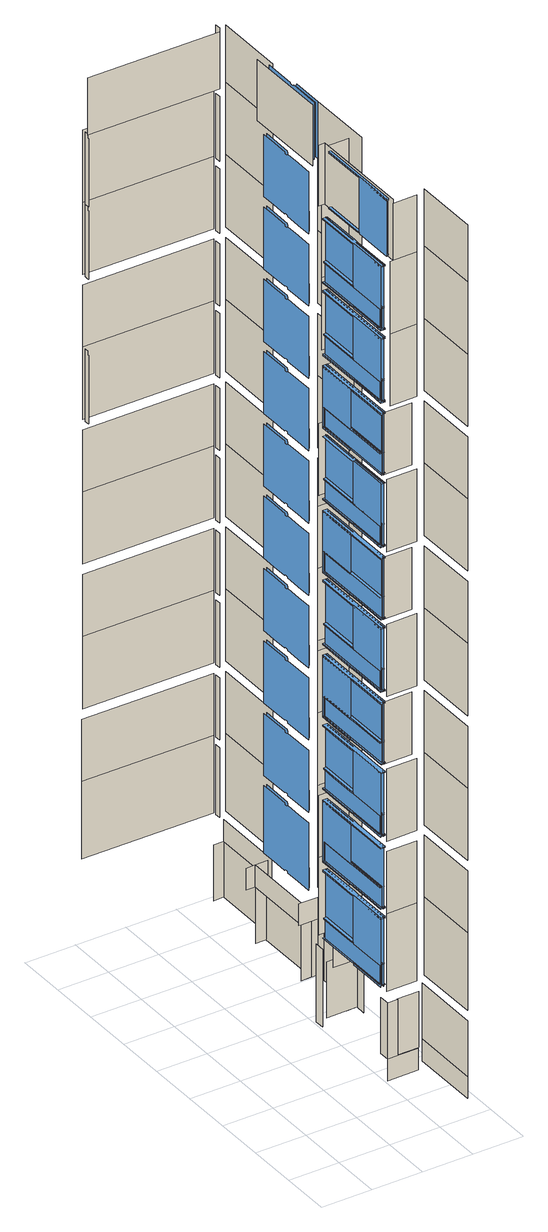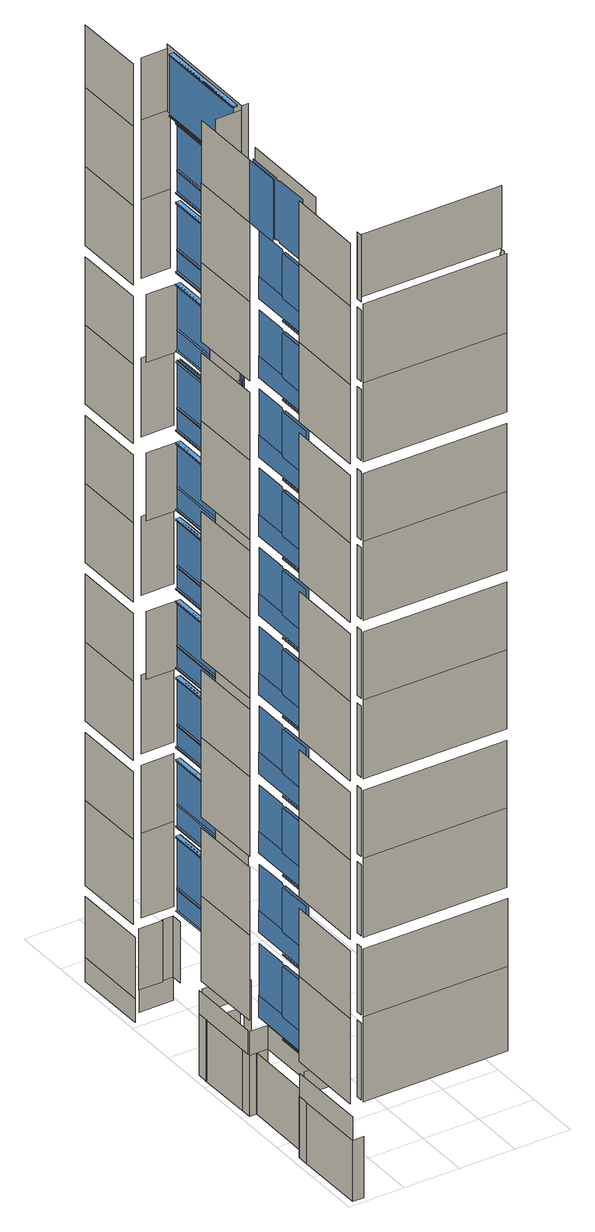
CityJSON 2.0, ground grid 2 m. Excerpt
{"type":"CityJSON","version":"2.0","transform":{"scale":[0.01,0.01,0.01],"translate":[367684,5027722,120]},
"CityObjects":{
"building1":{"type":"Building","attributes":{"name":"GLENGARRY HOUSE"},"geometry":[{"type":"MultiSurface","lod":"3","boundaries":[[[0,1,2,3,4,5,6,7]],[[8,9,10,11,12,13,14,15]],[[12,11,16,17,18,19,20,21]],[[22,23,24,25]],[[25,24,26,27]],[[28,29,30,31,32,33,34,35,36,37,38,39,40,41,42,43,44,45,46,47,48]],[[49,50,51,52,53,54,55,56,57,58,59,60,61,62,63,64,65,66,67,68,69]],[[70,71,72,73,74,75,76,77,78,79,80,81,82,83,84,85,86,87,88,89,90]],[[91,92,93,94,95,96,97,98,99,100,101,102,103,104,105,106,107,108,109,110,111]],[[112,113,114,115,116,117,118,119,120,121,122,123,124,125,126,127,128,129,130,131,132]],[[133,134,135,136,137,138,139,140,141,142,143,144,145,146,147,148,149,150,151,152,153]],[[154,155,156,157,158,159,160,161,162]],[[163,164,165,166,167,168,169,170,171]],[[172,173,174,175,176,177,178,179,180]],[[181,182,183,184,185,186,187,188,189]],[[190,25,191,192]],[[193,194,195,196,197,198,199,200,201,202]],[[183,203,204,184]],[[205,206,207,208]],[[209,210,211,212]],[[213,214,215,216]],[[217,218,219,220]],[[221,222,223,224]],[[225,226,227,228]],[[229,230,231,232]],[[233,234,235,236]],[[237,238,239,240]],[[241,242,243,244]],[[245,246,247,248]],[[249,250,251,252]],[[46,253,254,255,256,257,258,259,260,261,42,262]],[[263,264,265,266,267,268,269,270,271,272,273,274]],[[275,276,277,278,279,280,281,282,283,284,285,286]],[[287,288,289,290,291,292,293,294,295,296,297,298]],[[299,300,301,302,303,304,305,306,307,308,309,310]],[[67,311,312,313,314,315,316,317,318,319,63,320]],[[56,321,322,323,324,325,326,327,328,329,58,57]],[[330,331,332,333,334,335,336,337,338,339,340,341]],[[342,343,344,345,346,347,348,349,350,351,352,353]],[[354,355,356,357,358,359,360,361,362,363,364,365]],[[88,366,367,368,369,370,371,372,373,374,84,375]],[[77,376,377,378,379,380,381,382,383,384,79,78]],[[385,386,387,388,389,390,391,392,393,394,395,396]],[[397,398,399,400,401,402,403,404,405,406,407,408]],[[409,410,411,412,413,414,415,416,417,418,419,420]],[[421,422,423,424,425,426,427,428,429,430,431,432]],[[152,433,434,435,436,437,438,439,440,441,148,442]],[[443,444,445,446,447,448,449,450,451,452,453,454]],[[455,456,457,458,459,460,461,462,463,464,465,466]],[[108,467,468,469,470,471,472,473,474,475,104,476]],[[97,477,478,479,480,481,482,483,484,485,99,98]],[[486,487,488,489,490,491,492,493,494,495,496,497]],[[130,498,499,500,501,502,503,504,505,506,126,507]],[[119,508,509,510,511,512,513,514,515,516,121,120]],[[517,45,44,43,518,519,520,521,522,523,524,525]],[[526,527,528,38,529,530,531,532,533,534,535,536]],[[537,538,539,540,541,542,543,544,545,546,547,548]],[[549,550,551,59,552,553,554,555,556,557,558,559]],[[66,65,64,560,561,562,563,564,565,566,567,568]],[[569,570,571,572,573,574,575,576,577,578,579,580]],[[581,582,583,584,585,586,587,588,589,590,591,592]],[[593,594,595,80,596,597,598,599,600,601,602,603]],[[87,86,85,604,605,606,607,608,609,610,611,612]],[[613,614,615,616,617,618,619,620,621,622,623,624]],[[625,626,627,144,628,629,630,631,632,633,634,635]],[[636,637,638,639,640,641,642,643,644,645,646,647]],[[648,649,650,100,651,652,653,654,655,656,657,658]],[[659,107,106,105,660,661,662,663,664,665,666,667]],[[668,669,670,122,671,672,673,674,675,676,677,678]],[[679,680,681,682,683,684,685,686,687,688,689,690]],[[32,691,692,693,694,695,696,697,698,699,28,33]],[[700,701,702,703,704,705,706,707,708,709,710,711]],[[53,712,713,714,715,716,717,718,719,720,49,54]],[[721,722,723,724,725,726,727,728,729,730,731,732]],[[733,734,735,736,737,738,739,73,72,71,740,741]],[[74,742,743,744,745,746,747,748,749,750,70,75]],[[751,752,753,754,755,756,757,758,759,760,761,762]],[[138,763,764,765,766,767,768,769,770,771,134,139]],[[772,773,774,775,776,777,778,779,780,781,782,783]],[[784,785,786,787,788,789,790,93,92,91,791,792]],[[94,793,794,795,796,797,798,799,800,801,111,95]],[[116,802,803,804,805,806,807,808,809,810,112,117]],[[811,812,813,814,815,816,817,818,819,820,821,822]],[[823,824,825,826,827,828,829,830,831,832,833,834]],[[835,836,837,838]],[[839,840,841,842]],[[843,844,845,846]],[[847,848,849,850,851,852,853,854,855,856,857,858,859,860,861,862,863,864,865,866,867,868,869,870,871,872]],[[873,874,875,876,877,878,879,880,881,882,883,884,885,886,887,888,889,890,891,892,893,894,895,896,897,898]],[[899,900,901,902,903,904,905,906,907,908,909,910,911,912,913,914,915,916,917,918,919,920,921,922,923,924]],[[925,926,927,928,929,930,931,932,933,934,935,936,937,938,939,940,941,942,943,944,945,946,947,948,949,950]],[[951,952,953,954,955,956,957,958,959,960,961,962,963,964,965,966,967,968,969,970,971,972,973,974,975,976]],[[977,978,979,980,981,982,983,984,985,986,987,988,989,990,991,992,993,994,995,996,997,998,999,1000,1001,1002]],[[1003,1004,1005,1006,1007,1008,1009,1010,1011,1012,1013,1014,1015,1016,1017,1018,1019,1020,1021,1022,1023,1024,1025,1026,1027,1028]],[[1029,1030,1031,1032,1033,1034,1035,1036,1037,1038,1039,1040,1041,1042,1043,1044,1045,1046,1047,1048,1049,1050,1051,1052,1053,1054]],[[1055,1056,1057,1058,1059,1060,1061,1062,1063,1064,1065,1066,1067,1068,1069,1070,1071,1072,1073,1074,1075,1076,1077,1078,1079,1080]],[[1081,1082,1083,1084,1085,1086,1087,1088,1089,1090,1091,1092,1093,1094,1095,1096,1097,1098,1099,1100,1101,1102,1103,1104,1105,1106]],[[1107,1108,1109,251]],[[1110,1111,249,252,1112,1113,1114]],[[1115,1116,1117,1118]],[[294,1119,702,701,1120,1121,1122,703,1123,1124,282,543,542,541,284,1125,1126,1127,1128,296,295]],[[361,1129,723,722,1130,1131,1132,724,1133,1134,349,575,574,573,351,1135,1136,1137,585,363,362]],[[1138,1139,753,752,1140,1141,1142,754,1143,1144,416,619,618,617,418,1145,1146,1147,1148,1149,1150]],[[462,1151,774,773,1152,1153,1154,775,1155,1156,450,642,641,640,452,1157,1158,1159,1160,464,463]],[[1161,1162,1107,1163]],[[1164,1165,1166,1167,1168,1169,194,197]],[[1170,1171,1172,1173,1174,200,193,1175]],[[1176,1177,1178,1179,1180,1181,202,201]],[[1182,1183,1184,1185,1186,1187,1188,1189]],[[1190,1191,1192,1193,1194,1195,1196,1197,1198,1199,1200,1201,1202,1203,1204,1205,1206,1207,1208,1209]],[[1210,1211,1212,1213,1214]],[[1215,1216,1217,1218]],[[1219,1220,1221,1222]],[[1223,1224,1225,1226]],[[1227,1228,1229,1230]],[[1231,1232,1233,1234]],[[1216,1235,1236,1217]],[[1220,1237,1238,1221]],[[1224,1239,1240,1225]],[[1228,1241,1242,1229]],[[1232,1243,1244,1233]],[[1243,1245,1246,1244]],[[1247,1248,1249,1250]],[[1250,1251,1252,1247]],[[1162,1161,1253,1254]],[[1255,1256,1257,1258]],[[1259,1260,1261,1262,1263,1264,1265,1266,1267]],[[1268,1269,1270,1271,1272,1273,1274,1275,1276]],[[1277,1278,1279,1280,1281,1282,1283,1284,1285]],[[1286,1287,1288,1289,1290,1291,1292,1293,1294,1295,1296]],[[1262,1297,1298,1263]],[[1271,1299,1300,1272]],[[1289,1301,1302,1290]],[[1303,1304,1305,1306]],[[1304,1307,1308,1162]],[[1309,1310,1311,1303,1306,1312,1313]],[[1314,1315,1316,1317]],[[1318,1319,1320,1321]],[[1322,1323,1324,1325]],[[1326,1327,1328,1329]],[[1327,1330,1331,1328]],[[1332,1333,1334,1335,1336,1337]],[[1338,1339,1340,1341,1342,1343]],[[1344,1345,1346,1347,1348,1349]],[[1350,1351,1352,1353,1354,1355]],[[1352,1356,1357,1358,1359,1353]],[[1334,1360,1361,1335]],[[1340,1362,1363,1341]],[[1346,1364,1365,1347]],[[1322,1325,1366,1367]],[[1368,1369,1322,1325]],[[1370,1371,1372,1373,1374,1375]],[[1376,1377,1378,1375]],[[1369,1379,1380,1381]],[[1382,1383,1325,1322]],[[1384,1385,1386,1387]],[[1388,1389,1390,1391]],[[1392,1393,1394,1395]],[[1396,1397,1398,1399]],[[1400,1401,1402,1403]],[[1404,1405,1406,1407]],[[1389,1408,1409,1390]],[[1393,1410,1411,1394]],[[1397,1412,1413,1398]],[[1401,1414,1415,1402]],[[1405,1416,1387,1406]],[[1370,1375,1378,1417]],[[1375,1372,1418,1419]],[[1383,1382,1370,1417]],[[1420,1421,1422,1423]],[[1424,1425,1426,1427,1428,1429,1430,1431,1432,1433,1434,1435,1436,1437,1438,1439,1440,1441,1442,1443,1444,1445,1446,1447,1448,1449]],[[1450,1451,1452,1453,1454,1455,1456,1457,1458,1459,1460,1461,1462,1463,1464,1465,1466,1467,1468,1469,1470,1471,1472,1473,1474,1475]],[[1476,1477,1478,1479,1480,1481,1482,1483,1484,1485,1486,1487,1488,1489,1490,1491,1492,1493,1494,1495,1496,1497,1498,1499,1500,1501]],[[1502,1503,1504,1505,1506,1507,1508,1509,1510,1511,1512,1513,1514,1515,1516,1517,1518,1519,1520,1521,1522,1523,1524,1525,1526,1527]],[[1528,1529,1530,1531,1532,1533,1534,1535,1536,1537,1538,1539,1540,1541,1542,1543,1544,1545,1546,1547,1548,1549,1550,1551,1552,1553]],[[1554,1555,1556,1557,1558,1559,1560,1561,1562,1563,1564,1565,1566,1567,1568,1569,1570,1571,1572,1573,1574,1575,1576,1577,1578,1579]],[[1580,1581,1582,1583,1584,1585,1586,1587,1588,1589,1590,1591,1592,1593,1594,1595,1596,1597,1598,1599,1600,1601,1602,1603,1604,1605]],[[1606,1607,1608,1609,1610,1611,1612,1613,1614,1615,1616,1617,1618,1619,1620,1621,1622,1623,1624,1625,1626,1627,1628,1629,1630,1631]],[[1632,1633,1634,1635,1636,1637,1638,1639,1640,1641,1642,1643,1644,1645,1646,1647,1648,1649,1650,1651,1652,1653,1654,1655,1656,1657]],[[1658,1659,1660,1661,1662,1663,1664,1665,1666,1667,1668,1669,1670,1671,1672,1673,1674,1675,1676,1677,1678,1679,1680,1681,1682,1683]],[[1684,1685,1686,1687]],[[1688,1689,1690,1691]],[[1692,1693,1694,1695]],[[1696,1697,1698,1699]],[[1700,1701,1702,1703]],[[1704,1705,1706,1707]],[[1708,1709,1710,1711]],[[1712,1713,1714,1715]],[[1716,1717,1718,1719]],[[1720,1721,1722,1723]],[[1724,1725,1726,1727]],[[1728,1729,1377,1376]],[[1730,1731,1418,1732,1733,1419]],[[1386,1734,1735,1736,1737,1738,1739,1387,1740,1741]],[[1742,1743,1744,1745,1746,1747,1748,1749,1750,1751,1752,1753,1754,1755,1756,1757,1758,1759,1760,1761]],[[1762,1763,1764,1765,1766,1767,1768,1769,1770,1771,1772,1773,1774,1775,1776,1777,1778,1779,1780,1781,1782]],[[1783,1784,1785,1786,1787,1788,1789,1790,1791,1792,1793,1794,1795,1796,1797,1798,1799,1800,1801,1802,1803]],[[1804,1805,1806,1807,1808,1809,1810,1811,1812,1813,1814,1815,1816,1817,1818,1819,1820,1821,1822,1823,1824]],[[1825,1826,1827,1828,1829,1830,1831,1832,1833,1834,1835,1836,1837,1838,1839,1840,1841,1842,1843,1844,1845]],[[1846,1847,1848,1849,1850,1851,1852,1853,1854,1855,1856,1857,1858,1859,1860,1861,1862,1863,1864,1865,1866]],[[1867,1868,1869,1870,1871,1872,1873,1874,1875,1876,1877,1878,1879,1880,1881,1882,1883,1884,1885,1886,1887]],[[1888,1889,1890,1891,1892,1893,1894,1895,1896,1897,1898,1899,1900,1901,1902,1903,1904,1905,1906,1907,1908]],[[1909,1910,1911,1912,1913,1914,1915,1916,1917,1918,1919,1920,1921,1922,1923,1924,1925,1926,1927,1928,1929]],[[1930,1931,1932,1933,1934,1935,1936,1937,1938,1939,1940,1941,1942,1943,1944,1945,1946,1947,1948,1949,1950]],[[1951,1952,1953,1954,1955,1956,1957,1958,1959,1960,1961,1962,1963,1964,1965,1966,1967,1968,1969,1970,1971]],[[1972,1973,1974,1975]],[[1973,1972,1976,1977]],[[1978,1979,1980,1981]],[[1982,1983,1984,1985]],[[1986,1987,1988,1989]],[[1990,1991,1992,1993]],[[1994,1995,1996,1997]],[[1998,1999,2000,2001]],[[2002,2003,2004,2005]],[[2006,1321,2007,2008]],[[2009,2010,2011,2012]],[[2013,2014,2015,2016]],[[2017,2018,2019,2020]],[[2021,2022,2023,2024]],[[2025,2026,2027,2028]],[[2029,2030,2031,2032]],[[2033,2034,2035,2036]],[[2037,2038,2039,2040]],[[2041,2042,2043,2044]],[[2026,2045,2046,2027]],[[2030,2047,2048,2031]],[[2034,2049,2050,2035]],[[2038,2051,2052,2039]],[[2042,2021,2024,2043]],[[2053,2054,2055,2056]],[[2056,2057,1977,1976]],[[2057,2056,2058,2059]]],"semantics":{"surfaces":[{"type":"WallSurface"},{"type":"Window"}],"values":[0,0,0,0,0,1,1,1,1,1,1,0,0,0,0,0,1,0,1,1,1,1,1,1,1,1,1,1,1,0,1,1,1,1,1,1,1,1,1,1,1,1,1,1,1,1,1,1,1,1,1,1,1,1,1,1,1,1,1,1,1,1,1,1,1,1,1,1,1,1,1,1,1,1,1,1,1,1,1,1,1,1,1,1,0,0,0,1,1,1,1,1,1,1,1,1,1,0,0,0,1,1,1,1,0,1,1,1,1,1,0,0,0,0,0,0,0,0,0,0,0,0,0,0,0,0,0,0,0,0,0,0,0,0,0,0,0,0,0,0,0,0,0,0,0,0,0,0,0,0,0,0,0,0,0,0,0,0,0,0,0,0,0,0,0,0,0,0,0,0,1,1,1,1,1,1,1,1,1,1,1,1,1,1,1,1,1,1,1,1,1,0,0,1,1,1,1,1,1,1,1,1,1,1,1,0,0,0,0,0,0,0,0,0,0,0,0,0,0,0,0,0,0,0,0,0,0,0,0,0,0,0]}}]}
},
"vertices":[
[16,1548,2084],[16,1563,2084],[16,1563,2353],[16,1563,2368],[16,1548,2368],[16,1548,2353],[16,1543,2353],[16,1543,2084],[16,1548,2653],[16,1563,2653],[16,1563,2922],[16,1563,2937],[16,1548,2937],[16,1548,2922],[16,1543,2922],[16,1543,2653],[16,1563,3206],[16,1563,3222],[16,1548,3222],[16,1548,3206],[16,1543,3206],[16,1543,2937],[411,375,96],[411,375,316],[411,334,316],[411,334,96],[452,334,316],[452,334,96],[411,375,361],[411,375,356],[411,438,356],[411,541,356],[411,541,361],[411,438,361],[411,380,361],[411,380,439],[411,438,439],[411,541,439],[411,541,444],[411,544,444],[411,544,570],[411,544,624],[411,541,624],[411,541,629],[411,438,629],[411,375,629],[411,375,624],[411,375,570],[411,375,441],[411,375,951],[411,375,946],[411,438,946],[411,541,946],[411,541,951],[411,438,951],[411,380,951],[411,380,1028],[411,438,1028],[411,541,1028],[411,541,1033],[411,544,1033],[411,544,1159],[411,544,1195],[411,541,1195],[411,541,1200],[411,438,1200],[411,375,1200],[411,375,1195],[411,375,1159],[411,375,1031],[411,375,1520],[411,375,1515],[411,438,1515],[411,541,1515],[411,541,1520],[411,438,1520],[411,380,1520],[411,380,1597],[411,438,1597],[411,541,1597],[411,541,1602],[411,544,1602],[411,544,1728],[411,544,1764],[411,541,1764],[411,541,1769],[411,438,1769],[411,375,1769],[411,375,1764],[411,375,1728],[411,375,1600],[411,375,2653],[411,438,2653],[411,541,2653],[411,541,2658],[411,438,2658],[411,380,2658],[411,380,2735],[411,438,2735],[411,541,2735],[411,541,2740],[411,544,2740],[411,544,2866],[411,544,2902],[411,541,2902],[411,541,2907],[411,438,2907],[411,375,2907],[411,375,2902],[411,375,2866],[411,375,2738],[411,375,2658],[411,375,2942],[411,375,2937],[411,438,2937],[411,541,2937],[411,541,2942],[411,438,2942],[411,380,2942],[411,380,3020],[411,438,3020],[411,541,3020],[411,541,3025],[411,544,3025],[411,544,3151],[411,544,3187],[411,541,3187],[411,541,3192],[411,438,3192],[411,375,3192],[411,375,3187],[411,375,3151],[411,375,3022],[411,375,2169],[411,375,2089],[411,375,2084],[411,438,2084],[411,541,2084],[411,541,2089],[411,438,2089],[411,380,2089],[411,380,2166],[411,438,2166],[411,541,2166],[411,541,2171],[411,544,2171],[411,544,2297],[411,544,2333],[411,541,2333],[411,541,2338],[411,438,2338],[411,375,2338],[411,375,2333],[411,375,2297],[415,344,946],[415,344,1215],[415,344,1230],[534,345,1230],[534,345,1215],[533,345,1215],[533,345,946],[419,344,946],[417,344,946],[415,344,1515],[415,344,1784],[415,344,1799],[534,345,1799],[534,345,1784],[533,345,1784],[533,345,1515],[419,344,1515],[417,344,1515],[415,344,2084],[415,344,2353],[415,344,2368],[534,345,2368],[534,345,2353],[533,345,2353],[533,345,2084],[419,344,2084],[417,344,2084],[415,344,356],[415,344,646],[415,344,661],[534,345,661],[534,345,646],[533,345,646],[533,345,356],[419,344,356],[417,344,356],[411,334,11],[533,334,96],[533,334,11],[435,375,3441],[435,375,3227],[435,375,3222],[435,541,3222],[435,541,3227],[435,544,3227],[435,544,3441],[435,541,3441],[435,541,3446],[435,375,3446],[415,344,905],[534,345,905],[442,539,3441],[442,380,3441],[442,380,3227],[442,539,3227],[417,380,361],[417,723,361],[417,723,439],[417,380,439],[417,380,951],[417,723,951],[417,723,1028],[417,380,1028],[417,380,1520],[417,723,1520],[417,723,1597],[417,380,1597],[417,380,2089],[417,723,2089],[417,723,2166],[417,380,2166],[417,380,2658],[417,723,2658],[417,723,2735],[417,380,2735],[417,380,2942],[417,723,2942],[417,723,3020],[417,380,3020],[417,380,666],[417,723,666],[417,723,744],[417,380,744],[417,380,1235],[417,723,1235],[417,723,1313],[417,380,1313],[417,380,1804],[417,723,1804],[417,723,1882],[417,380,1882],[417,380,2373],[417,723,2373],[417,723,2451],[417,380,2451],[427,344,2937],[427,344,3222],[534,345,3222],[534,345,2937],[428,375,624],[428,438,624],[428,541,624],[428,561,624],[428,664,624],[428,728,624],[411,728,624],[411,664,624],[411,561,624],[411,438,624],[428,541,663],[428,561,663],[428,664,663],[428,728,663],[411,728,663],[411,664,663],[411,561,663],[411,541,663],[411,438,663],[411,375,663],[428,375,663],[428,438,663],[411,375,900],[428,375,900],[428,438,900],[428,541,900],[428,561,900],[428,664,900],[428,728,900],[411,728,900],[411,664,900],[411,561,900],[411,541,900],[411,438,900],[411,380,744],[428,380,744],[428,438,744],[428,541,744],[428,561,744],[428,664,744],[428,723,744],[411,723,744],[411,664,744],[411,561,744],[411,541,744],[411,438,744],[428,541,947],[428,561,947],[428,664,947],[428,728,947],[411,728,947],[411,664,947],[411,561,947],[411,541,947],[411,438,947],[411,375,947],[428,375,947],[428,438,947],[428,375,1195],[428,438,1195],[428,541,1195],[428,561,1195],[428,664,1195],[428,728,1195],[411,728,1195],[411,664,1195],[411,561,1195],[411,438,1195],[428,380,1028],[428,438,1028],[428,541,1028],[428,561,1028],[428,664,1028],[428,723,1028],[411,723,1028],[411,664,1028],[411,561,1028],[428,541,1232],[428,561,1232],[428,664,1232],[428,728,1232],[411,728,1232],[411,664,1232],[411,561,1232],[411,541,1232],[411,438,1232],[411,375,1232],[428,375,1232],[428,438,1232],[411,375,1469],[428,375,1469],[428,438,1469],[428,541,1469],[428,561,1469],[428,664,1469],[428,728,1469],[411,728,1469],[411,664,1469],[411,561,1469],[411,541,1469],[411,438,1469],[411,380,1313],[428,380,1313],[428,438,1313],[428,541,1313],[428,561,1313],[428,664,1313],[428,723,1313],[411,723,1313],[411,664,1313],[411,561,1313],[411,541,1313],[411,438,1313],[428,375,1764],[428,438,1764],[428,541,1764],[428,561,1764],[428,664,1764],[428,728,1764],[411,728,1764],[411,664,1764],[411,561,1764],[411,438,1764],[428,380,1597],[428,438,1597],[428,541,1597],[428,561,1597],[428,664,1597],[428,723,1597],[411,723,1597],[411,664,1597],[411,561,1597],[428,541,1800],[428,561,1800],[428,664,1800],[428,728,1800],[411,728,1800],[411,664,1800],[411,561,1800],[411,541,1800],[411,438,1800],[411,375,1800],[428,375,1800],[428,438,1800],[411,541,1885],[411,561,1885],[411,664,1885],[411,723,1885],[428,723,1885],[428,664,1885],[428,561,1885],[428,541,1885],[428,438,1885],[428,380,1885],[411,380,1885],[411,438,1885],[411,375,2038],[428,375,2038],[428,438,2038],[428,541,2038],[428,561,2038],[428,664,2038],[428,728,2038],[411,728,2038],[411,664,2038],[411,561,2038],[411,541,2038],[411,438,2038],[428,541,2085],[428,561,2085],[428,664,2085],[428,728,2085],[411,728,2085],[411,664,2085],[411,561,2085],[411,541,2085],[411,438,2085],[411,375,2085],[428,375,2085],[428,438,2085],[428,375,2333],[428,438,2333],[428,541,2333],[428,561,2333],[428,664,2333],[428,728,2333],[411,728,2333],[411,664,2333],[411,561,2333],[411,438,2333],[411,375,2607],[428,375,2607],[428,438,2607],[428,541,2607],[428,561,2607],[428,664,2607],[428,728,2607],[411,728,2607],[411,664,2607],[411,561,2607],[411,541,2607],[411,438,2607],[411,380,2451],[428,380,2451],[428,438,2451],[428,541,2451],[428,561,2451],[428,664,2451],[428,723,2451],[411,723,2451],[411,664,2451],[411,561,2451],[411,541,2451],[411,438,2451],[428,375,2902],[428,438,2902],[428,541,2902],[428,561,2902],[428,664,2902],[428,728,2902],[411,728,2902],[411,664,2902],[411,561,2902],[411,438,2902],[428,380,2735],[428,438,2735],[428,541,2735],[428,561,2735],[428,664,2735],[428,723,2735],[411,723,2735],[411,664,2735],[411,561,2735],[428,541,2938],[428,561,2938],[428,664,2938],[428,728,2938],[411,728,2938],[411,664,2938],[411,561,2938],[411,541,2938],[411,438,2938],[411,375,2938],[428,375,2938],[428,438,2938],[428,375,3187],[428,438,3187],[428,541,3187],[428,561,3187],[428,664,3187],[428,728,3187],[411,728,3187],[411,664,3187],[411,561,3187],[411,438,3187],[428,380,3020],[428,438,3020],[428,541,3020],[428,561,3020],[428,664,3020],[428,723,3020],[411,723,3020],[411,664,3020],[411,561,3020],[428,375,629],[411,561,629],[411,664,629],[411,728,629],[428,728,629],[428,664,629],[428,561,629],[428,541,629],[428,438,629],[428,380,444],[411,380,444],[411,438,444],[411,561,444],[411,664,444],[411,723,444],[428,723,444],[428,664,444],[428,561,444],[428,541,444],[428,438,444],[428,375,905],[411,375,905],[411,438,905],[411,541,905],[411,561,905],[411,664,905],[411,728,905],[428,728,905],[428,664,905],[428,561,905],[428,541,905],[428,438,905],[428,380,1033],[411,380,1033],[411,438,1033],[411,561,1033],[411,664,1033],[411,723,1033],[428,723,1033],[428,664,1033],[428,561,1033],[428,541,1033],[428,438,1033],[411,561,1200],[411,664,1200],[411,728,1200],[428,728,1200],[428,664,1200],[428,561,1200],[428,541,1200],[428,438,1200],[428,375,1200],[428,375,1474],[411,375,1474],[411,438,1474],[411,541,1474],[411,561,1474],[411,664,1474],[411,728,1474],[428,728,1474],[428,664,1474],[428,561,1474],[428,541,1474],[428,438,1474],[428,380,1318],[411,380,1318],[411,438,1318],[411,541,1318],[411,561,1318],[411,664,1318],[411,723,1318],[428,723,1318],[428,664,1318],[428,561,1318],[428,541,1318],[428,438,1318],[428,380,1602],[411,380,1602],[411,438,1602],[411,561,1602],[411,664,1602],[411,723,1602],[428,723,1602],[428,664,1602],[428,561,1602],[428,541,1602],[428,438,1602],[411,561,1769],[411,664,1769],[411,728,1769],[428,728,1769],[428,664,1769],[428,561,1769],[428,541,1769],[428,438,1769],[428,375,1769],[428,375,2043],[411,375,2043],[411,438,2043],[411,541,2043],[411,561,2043],[411,664,2043],[411,728,2043],[428,728,2043],[428,664,2043],[428,561,2043],[428,541,2043],[428,438,2043],[428,380,2171],[411,380,2171],[411,438,2171],[411,561,2171],[411,664,2171],[411,723,2171],[428,723,2171],[428,664,2171],[428,561,2171],[428,541,2171],[428,438,2171],[428,375,2612],[411,375,2612],[411,438,2612],[411,541,2612],[411,561,2612],[411,664,2612],[411,728,2612],[428,728,2612],[428,664,2612],[428,561,2612],[428,541,2612],[428,438,2612],[428,380,2740],[411,380,2740],[411,438,2740],[411,561,2740],[411,664,2740],[411,723,2740],[428,723,2740],[428,664,2740],[428,561,2740],[428,541,2740],[428,438,2740],[428,375,2907],[411,561,2907],[411,664,2907],[411,728,2907],[428,728,2907],[428,664,2907],[428,561,2907],[428,541,2907],[428,438,2907],[428,380,3025],[411,380,3025],[411,438,3025],[411,561,3025],[411,664,3025],[411,723,3025],[428,723,3025],[428,664,3025],[428,561,3025],[428,541,3025],[428,438,3025],[411,375,3191],[411,438,3191],[411,541,3191],[411,561,3191],[411,664,3191],[411,728,3191],[428,728,3191],[428,664,3191],[428,561,3191],[428,541,3191],[428,438,3191],[428,375,3191],[411,561,361],[411,664,361],[411,728,361],[428,728,361],[428,664,361],[428,561,361],[428,541,361],[428,438,361],[428,375,361],[411,541,666],[411,561,666],[411,664,666],[411,728,666],[428,728,666],[428,664,666],[428,561,666],[428,541,666],[428,438,666],[428,375,666],[411,375,666],[411,438,666],[411,561,951],[411,664,951],[411,728,951],[428,728,951],[428,664,951],[428,561,951],[428,541,951],[428,438,951],[428,375,951],[411,541,1235],[411,561,1235],[411,664,1235],[411,728,1235],[428,728,1235],[428,664,1235],[428,561,1235],[428,541,1235],[428,438,1235],[428,375,1235],[411,375,1235],[411,438,1235],[428,541,1515],[428,561,1515],[428,664,1515],[428,728,1515],[411,728,1515],[411,664,1515],[411,561,1515],[428,375,1515],[428,438,1515],[411,561,1520],[411,664,1520],[411,728,1520],[428,728,1520],[428,664,1520],[428,561,1520],[428,541,1520],[428,438,1520],[428,375,1520],[411,541,1804],[411,561,1804],[411,664,1804],[411,728,1804],[428,728,1804],[428,664,1804],[428,561,1804],[428,541,1804],[428,438,1804],[428,375,1804],[411,375,1804],[411,438,1804],[411,561,2089],[411,664,2089],[411,728,2089],[428,728,2089],[428,664,2089],[428,561,2089],[428,541,2089],[428,438,2089],[428,375,2089],[411,541,2373],[411,561,2373],[411,664,2373],[411,728,2373],[428,728,2373],[428,664,2373],[428,561,2373],[428,541,2373],[428,438,2373],[428,375,2373],[411,375,2373],[411,438,2373],[428,541,2653],[428,561,2653],[428,664,2653],[428,728,2653],[411,728,2653],[411,664,2653],[411,561,2653],[428,375,2653],[428,438,2653],[411,561,2658],[411,664,2658],[411,728,2658],[428,728,2658],[428,664,2658],[428,561,2658],[428,541,2658],[428,438,2658],[428,375,2658],[411,561,2942],[411,664,2942],[411,728,2942],[428,728,2942],[428,664,2942],[428,561,2942],[428,541,2942],[428,438,2942],[428,375,2942],[411,380,440],[428,380,440],[428,438,440],[428,541,440],[428,561,440],[428,664,440],[428,723,440],[411,723,440],[411,664,440],[411,561,440],[411,541,440],[411,438,440],[411,380,2167],[428,380,2167],[428,438,2167],[428,541,2167],[428,561,2167],[428,664,2167],[428,723,2167],[411,723,2167],[411,664,2167],[411,561,2167],[411,541,2167],[411,438,2167],[534,375,1230],[534,375,1474],[415,375,1474],[415,375,1230],[534,375,1799],[534,375,2043],[415,375,2043],[415,375,1799],[534,375,2368],[534,375,2612],[415,375,2612],[415,375,2368],[422,438,629],[422,541,629],[422,541,624],[422,544,624],[422,559,624],[422,561,624],[422,561,629],[422,664,629],[422,728,629],[422,728,624],[422,728,570],[422,728,441],[422,728,361],[422,728,356],[422,664,356],[422,561,356],[422,561,361],[422,541,361],[422,541,356],[422,438,356],[422,375,356],[422,375,361],[422,375,441],[422,375,570],[422,375,624],[422,375,629],[422,438,1200],[422,541,1200],[422,541,1195],[422,544,1195],[422,559,1195],[422,561,1195],[422,561,1200],[422,664,1200],[422,728,1200],[422,728,1195],[422,728,1159],[422,728,1031],[422,728,951],[422,728,946],[422,664,946],[422,561,946],[422,561,951],[422,541,951],[422,541,946],[422,438,946],[422,375,946],[422,375,951],[422,375,1031],[422,375,1159],[422,375,1195],[422,375,1200],[422,438,1769],[422,541,1769],[422,541,1764],[422,544,1764],[422,559,1764],[422,561,1764],[422,561,1769],[422,664,1769],[422,728,1769],[422,728,1764],[422,728,1728],[422,728,1600],[422,728,1520],[422,728,1515],[422,664,1515],[422,561,1515],[422,561,1520],[422,541,1520],[422,541,1515],[422,438,1515],[422,375,1515],[422,375,1520],[422,375,1600],[422,375,1728],[422,375,1764],[422,375,1769],[422,438,2338],[422,541,2338],[422,541,2333],[422,544,2333],[422,559,2333],[422,561,2333],[422,561,2338],[422,664,2338],[422,728,2338],[422,728,2333],[422,728,2297],[422,728,2169],[422,728,2089],[422,728,2084],[422,664,2084],[422,561,2084],[422,561,2089],[422,541,2089],[422,541,2084],[422,438,2084],[422,375,2084],[422,375,2089],[422,375,2169],[422,375,2297],[422,375,2333],[422,375,2338],[422,438,2907],[422,541,2907],[422,541,2902],[422,544,2902],[422,559,2902],[422,561,2902],[422,561,2907],[422,664,2907],[422,728,2907],[422,728,2902],[422,728,2866],[422,728,2738],[422,728,2658],[422,728,2653],[422,664,2653],[422,561,2653],[422,561,2658],[422,541,2658],[422,541,2653],[422,438,2653],[422,375,2653],[422,375,2658],[422,375,2738],[422,375,2866],[422,375,2902],[422,375,2907],[422,438,3192],[422,541,3192],[422,541,3187],[422,544,3187],[422,559,3187],[422,561,3187],[422,561,3192],[422,664,3192],[422,728,3192],[422,728,3187],[422,728,3151],[422,728,3022],[422,728,2942],[422,728,2937],[422,664,2937],[422,561,2937],[422,561,2942],[422,541,2942],[422,541,2937],[422,438,2937],[422,375,2937],[422,375,2942],[422,375,3022],[422,375,3151],[422,375,3187],[422,375,3192],[422,438,905],[422,541,905],[422,541,900],[422,544,900],[422,559,900],[422,561,900],[422,561,905],[422,664,905],[422,728,905],[422,728,900],[422,728,875],[422,728,746],[422,728,666],[422,728,661],[422,664,661],[422,561,661],[422,561,666],[422,541,666],[422,541,661],[422,438,661],[422,375,661],[422,375,666],[422,375,746],[422,375,875],[422,375,900],[422,375,905],[422,438,1474],[422,541,1474],[422,541,1469],[422,544,1469],[422,559,1469],[422,561,1469],[422,561,1474],[422,664,1474],[422,728,1474],[422,728,1469],[422,728,1444],[422,728,1315],[422,728,1235],[422,728,1230],[422,664,1230],[422,561,1230],[422,561,1235],[422,541,1235],[422,541,1230],[422,438,1230],[422,375,1230],[422,375,1235],[422,375,1315],[422,375,1444],[422,375,1469],[422,375,1474],[422,438,2043],[422,541,2043],[422,541,2038],[422,544,2038],[422,559,2038],[422,561,2038],[422,561,2043],[422,664,2043],[422,728,2043],[422,728,2038],[422,728,2013],[422,728,1884],[422,728,1804],[422,728,1799],[422,664,1799],[422,561,1799],[422,561,1804],[422,541,1804],[422,541,1799],[422,438,1799],[422,375,1799],[422,375,1804],[422,375,1884],[422,375,2013],[422,375,2038],[422,375,2043],[422,438,2612],[422,541,2612],[422,541,2607],[422,544,2607],[422,559,2607],[422,561,2607],[422,561,2612],[422,664,2612],[422,728,2612],[422,728,2607],[422,728,2582],[422,728,2453],[422,728,2373],[422,728,2368],[422,664,2368],[422,561,2368],[422,561,2373],[422,541,2373],[422,541,2368],[422,438,2368],[422,375,2368],[422,375,2373],[422,375,2453],[422,375,2582],[422,375,2607],[422,375,2612],[439,344,3222],[439,344,3446],[534,345,3446],[427,344,2653],[427,344,2922],[534,345,2922],[533,345,2922],[533,345,2653],[452,339,96],[452,339,316],[538,339,316],[538,339,96],[411,723,666],[411,561,661],[411,664,661],[411,728,661],[411,728,746],[411,728,875],[411,559,900],[411,559,875],[411,559,749],[411,561,749],[411,723,1235],[411,561,1230],[411,664,1230],[411,728,1230],[411,728,1315],[411,728,1444],[411,559,1469],[411,559,1444],[411,559,1318],[411,723,1882],[411,723,1804],[411,561,1799],[411,664,1799],[411,728,1799],[411,728,1884],[411,728,2013],[411,559,2038],[411,559,2013],[411,559,1887],[411,561,1887],[411,561,1882],[411,664,1882],[411,723,2373],[411,561,2368],[411,664,2368],[411,728,2368],[411,728,2453],[411,728,2582],[411,559,2607],[411,559,2582],[411,559,2456],[411,561,2456],[439,758,3461],[439,758,3222],[439,344,3461],[435,561,3227],[435,727,3227],[452,727,3227],[452,561,3227],[452,541,3227],[452,375,3227],[452,541,3441],[452,561,3441],[452,727,3441],[435,727,3441],[435,561,3441],[452,375,3441],[435,561,3446],[435,727,3446],[452,727,3446],[452,561,3446],[452,541,3446],[452,375,3446],[452,561,3223],[452,727,3223],[435,727,3223],[435,561,3223],[435,541,3223],[435,375,3223],[452,375,3223],[452,541,3223],[449,375,3441],[449,375,3446],[449,541,3446],[449,541,3441],[449,544,3441],[449,559,3441],[449,561,3441],[449,561,3446],[449,727,3446],[449,727,3441],[449,727,3227],[449,727,3222],[449,561,3222],[449,561,3227],[449,559,3227],[449,544,3227],[449,541,3227],[449,541,3222],[449,375,3222],[449,375,3227],[411,768,316],[411,728,316],[411,728,11],[411,768,11],[411,768,231],[574,98,356],[574,98,661],[574,362,661],[574,362,356],[574,98,946],[574,98,1230],[574,362,1230],[574,362,946],[574,98,1515],[574,98,1799],[574,362,1799],[574,362,1515],[574,98,2084],[574,98,2368],[574,362,2368],[574,362,2084],[574,98,2653],[574,98,2937],[574,362,2937],[574,362,2653],[574,98,905],[574,362,905],[574,98,1474],[574,362,1474],[574,98,2043],[574,362,2043],[574,98,2612],[574,362,2612],[574,98,3222],[574,362,3222],[574,98,3446],[574,362,3446],[574,375,96],[574,375,11],[574,98,11],[574,98,96],[574,98,316],[574,375,316],[415,758,3461],[415,758,3222],[415,728,2368],[415,728,2612],[534,728,2612],[534,728,2368],[533,758,946],[533,758,1215],[534,758,1215],[534,758,1230],[411,758,1230],[411,758,1215],[411,758,946],[417,758,946],[419,758,946],[533,758,1515],[533,758,1784],[534,758,1784],[534,758,1799],[411,758,1799],[411,758,1784],[411,758,1515],[417,758,1515],[419,758,1515],[533,758,2084],[533,758,2353],[534,758,2353],[534,758,2368],[415,758,2368],[415,758,2353],[415,758,2084],[417,758,2084],[419,758,2084],[533,758,356],[533,758,646],[534,758,646],[534,758,661],[415,758,661],[415,758,646],[415,758,356],[417,758,356],[419,758,356],[484,758,356],[499,758,356],[534,758,1474],[411,758,1474],[534,758,2043],[411,758,2043],[534,758,905],[415,758,905],[534,758,2937],[534,758,3222],[427,758,3222],[427,758,2937],[534,758,3446],[439,758,3446],[533,758,2653],[533,758,2922],[534,758,2922],[427,758,2922],[427,758,2653],[452,728,231],[452,728,316],[563,728,316],[563,728,231],[12,1543,3222],[12,1543,3446],[534,1543,3446],[534,1543,3222],[574,769,231],[452,768,231],[452,768,11],[574,769,11],[534,1578,356],[534,1578,661],[12,1578,661],[12,1578,356],[534,1578,905],[12,1578,905],[534,1578,946],[534,1578,1215],[534,1578,1230],[16,1578,1230],[16,1578,1215],[16,1578,946],[534,1578,1515],[534,1578,1784],[534,1578,1799],[16,1578,1799],[16,1578,1784],[16,1578,1515],[534,1578,2084],[534,1578,2353],[534,1578,2368],[16,1578,2368],[16,1578,2353],[16,1578,2084],[534,1578,2653],[534,1578,2922],[534,1578,2937],[16,1578,2937],[16,1578,2922],[16,1578,2653],[534,1578,3206],[534,1578,3222],[16,1578,3222],[16,1578,3206],[534,1578,1474],[16,1578,1474],[534,1578,2043],[16,1578,2043],[534,1578,2612],[16,1578,2612],[533,769,11],[533,769,231],[574,728,11],[574,728,231],[573,1007,231],[573,1007,316],[507,1007,316],[497,1007,316],[497,1007,231],[507,1007,231],[548,1007,231],[548,1007,11],[507,1007,11],[574,728,316],[573,997,316],[573,997,231],[573,966,231],[573,966,11],[573,741,3222],[573,741,3446],[573,1007,3446],[573,1007,3222],[574,741,356],[574,741,661],[573,1007,661],[573,1007,356],[574,741,946],[574,741,1230],[573,1007,1230],[573,1007,946],[574,741,1515],[574,741,1799],[573,1007,1799],[573,1007,1515],[574,741,2084],[574,741,2368],[573,1007,2368],[573,1007,2084],[574,741,2653],[574,741,2937],[573,1007,2937],[573,1007,2653],[574,741,905],[573,1007,905],[574,741,1474],[573,1007,1474],[574,741,2043],[573,1007,2043],[574,741,2612],[573,1007,2612],[574,741,3222],[573,1007,11],[507,1286,316],[507,1286,231],[533,1312,3461],[533,976,3461],[533,976,3222],[533,1312,3222],[538,1007,746],[538,1007,666],[538,1007,661],[538,1070,661],[538,1134,661],[538,1134,666],[538,1154,666],[538,1154,661],[538,1218,661],[538,1281,661],[538,1281,666],[538,1281,746],[538,1281,876],[538,1281,900],[538,1281,905],[538,1218,905],[538,1154,905],[538,1154,900],[538,1152,900],[538,1137,900],[538,1134,900],[538,1134,905],[538,1070,905],[538,1007,905],[538,1007,900],[538,1007,876],[538,1007,946],[538,1070,946],[538,1134,946],[538,1134,951],[538,1154,951],[538,1154,946],[538,1218,946],[538,1281,946],[538,1281,951],[538,1281,1031],[538,1281,1160],[538,1281,1185],[538,1281,1190],[538,1218,1190],[538,1154,1190],[538,1154,1185],[538,1152,1185],[538,1137,1185],[538,1134,1185],[538,1134,1190],[538,1070,1190],[538,1007,1190],[538,1007,1185],[538,1007,1160],[538,1007,1031],[538,1007,951],[538,1007,1230],[538,1070,1230],[538,1134,1230],[538,1134,1235],[538,1154,1235],[538,1154,1230],[538,1218,1230],[538,1281,1230],[538,1281,1235],[538,1281,1315],[538,1281,1445],[538,1281,1469],[538,1281,1474],[538,1218,1474],[538,1154,1474],[538,1154,1469],[538,1152,1469],[538,1137,1469],[538,1134,1469],[538,1134,1474],[538,1070,1474],[538,1007,1474],[538,1007,1469],[538,1007,1445],[538,1007,1315],[538,1007,1235],[538,1007,1520],[538,1007,1515],[538,1070,1515],[538,1134,1515],[538,1134,1520],[538,1154,1520],[538,1154,1515],[538,1218,1515],[538,1281,1515],[538,1281,1520],[538,1281,1600],[538,1281,1729],[538,1281,1754],[538,1281,1759],[538,1218,1759],[538,1154,1759],[538,1154,1754],[538,1152,1754],[538,1137,1754],[538,1134,1754],[538,1134,1759],[538,1070,1759],[538,1007,1759],[538,1007,1754],[538,1007,1729],[538,1007,1600],[538,1007,1799],[538,1070,1799],[538,1134,1799],[538,1134,1804],[538,1154,1804],[538,1154,1799],[538,1218,1799],[538,1281,1799],[538,1281,1804],[538,1281,1884],[538,1281,2014],[538,1281,2038],[538,1281,2043],[538,1218,2043],[538,1154,2043],[538,1154,2038],[538,1152,2038],[538,1137,2038],[538,1134,2038],[538,1134,2043],[538,1070,2043],[538,1007,2043],[538,1007,2038],[538,1007,2014],[538,1007,1884],[538,1007,1804],[538,1007,2169],[538,1007,2089],[538,1007,2084],[538,1070,2084],[538,1134,2084],[538,1134,2089],[538,1154,2089],[538,1154,2084],[538,1218,2084],[538,1281,2084],[538,1281,2089],[538,1281,2169],[538,1281,2298],[538,1281,2322],[538,1281,2328],[538,1218,2328],[538,1154,2328],[538,1154,2322],[538,1152,2322],[538,1137,2322],[538,1134,2322],[538,1134,2328],[538,1070,2328],[538,1007,2328],[538,1007,2322],[538,1007,2298],[538,1007,2368],[538,1070,2368],[538,1134,2368],[538,1134,2373],[538,1154,2373],[538,1154,2368],[538,1218,2368],[538,1281,2368],[538,1281,2373],[538,1281,2453],[538,1281,2583],[538,1281,2607],[538,1281,2612],[538,1218,2612],[538,1154,2612],[538,1154,2607],[538,1152,2607],[538,1137,2607],[538,1134,2607],[538,1134,2612],[538,1070,2612],[538,1007,2612],[538,1007,2607],[538,1007,2583],[538,1007,2453],[538,1007,2373],[538,1007,2653],[538,1070,2653],[538,1134,2653],[538,1134,2658],[538,1154,2658],[538,1154,2653],[538,1218,2653],[538,1281,2653],[538,1281,2658],[538,1281,2738],[538,1281,2867],[538,1281,2891],[538,1281,2896],[538,1218,2896],[538,1154,2896],[538,1154,2891],[538,1152,2891],[538,1137,2891],[538,1134,2891],[538,1134,2896],[538,1070,2896],[538,1007,2896],[538,1007,2891],[538,1007,2867],[538,1007,2738],[538,1007,2658],[538,1007,2942],[538,1007,2937],[538,1070,2937],[538,1134,2937],[538,1134,2942],[538,1154,2942],[538,1154,2937],[538,1218,2937],[538,1281,2937],[538,1281,2942],[538,1281,3022],[538,1281,3152],[538,1281,3176],[538,1281,3181],[538,1218,3181],[538,1154,3181],[538,1154,3176],[538,1152,3176],[538,1137,3176],[538,1134,3176],[538,1134,3181],[538,1070,3181],[538,1007,3181],[538,1007,3176],[538,1007,3152],[538,1007,3022],[538,1007,441],[538,1007,361],[538,1007,356],[538,1070,356],[538,1134,356],[538,1134,361],[538,1154,361],[538,1154,356],[538,1218,356],[538,1281,356],[538,1281,361],[538,1281,441],[538,1281,570],[538,1281,616],[538,1281,621],[538,1218,621],[538,1154,621],[538,1154,616],[538,1152,616],[538,1137,616],[538,1134,616],[538,1134,621],[538,1070,621],[538,1007,621],[538,1007,616],[538,1007,570],[543,1012,744],[543,1276,744],[543,1276,666],[543,1012,666],[543,1012,1028],[543,1276,1028],[543,1276,951],[543,1012,951],[543,1012,1313],[543,1276,1313],[543,1276,1235],[543,1012,1235],[543,1012,1597],[543,1276,1597],[543,1276,1520],[543,1012,1520],[543,1012,1882],[543,1276,1882],[543,1276,1804],[543,1012,1804],[543,1012,2166],[543,1276,2166],[543,1276,2089],[543,1012,2089],[543,1012,2451],[543,1276,2451],[543,1276,2373],[543,1012,2373],[543,1012,2735],[543,1276,2735],[543,1276,2658],[543,1012,2658],[543,1012,3020],[543,1276,3020],[543,1276,2942],[543,1012,2942],[543,1012,439],[543,1276,439],[543,1276,361],[543,1012,361],[566,1132,3227],[566,1012,3227],[566,1012,3441],[566,1132,3441],[548,1281,231],[548,1281,11],[472,1286,231],[472,1286,316],[558,1286,316],[558,1286,231],[573,1134,3446],[573,1134,3441],[573,1137,3441],[573,1137,3227],[573,1134,3227],[573,1134,3222],[573,1007,3227],[573,1007,3441],[560,1007,3222],[560,1134,3222],[560,1134,3227],[560,1137,3227],[560,1152,3227],[560,1154,3227],[560,1154,3222],[560,1281,3222],[560,1281,3227],[560,1281,3441],[560,1281,3446],[560,1154,3446],[560,1154,3441],[560,1152,3441],[560,1137,3441],[560,1134,3441],[560,1134,3446],[560,1007,3446],[560,1007,3441],[560,1007,3227],[549,1281,621],[549,1281,616],[549,1281,570],[549,1281,441],[549,1281,361],[549,1281,356],[549,1218,356],[549,1154,356],[549,1154,361],[549,1218,361],[549,1276,361],[549,1276,439],[549,1218,439],[549,1154,439],[549,1154,444],[549,1152,444],[549,1152,570],[549,1152,616],[549,1154,616],[549,1154,621],[549,1218,621],[549,1281,900],[549,1281,876],[549,1281,746],[549,1281,666],[549,1281,661],[549,1218,661],[549,1154,661],[549,1154,666],[549,1218,666],[549,1276,666],[549,1276,744],[549,1218,744],[549,1154,744],[549,1154,749],[549,1152,749],[549,1152,876],[549,1152,900],[549,1154,900],[549,1154,905],[549,1218,905],[549,1281,905],[549,1281,1185],[549,1281,1160],[549,1281,1031],[549,1281,951],[549,1281,946],[549,1218,946],[549,1154,946],[549,1154,951],[549,1218,951],[549,1276,951],[549,1276,1028],[549,1218,1028],[549,1154,1028],[549,1154,1033],[549,1152,1033],[549,1152,1160],[549,1152,1185],[549,1154,1185],[549,1154,1190],[549,1218,1190],[549,1281,1190],[549,1281,1469],[549,1281,1445],[549,1281,1315],[549,1281,1235],[549,1281,1230],[549,1218,1230],[549,1154,1230],[549,1154,1235],[549,1218,1235],[549,1276,1235],[549,1276,1313],[549,1218,1313],[549,1154,1313],[549,1154,1318],[549,1152,1318],[549,1152,1445],[549,1152,1469],[549,1154,1469],[549,1154,1474],[549,1218,1474],[549,1281,1474],[549,1281,1754],[549,1281,1729],[549,1281,1600],[549,1281,1520],[549,1281,1515],[549,1218,1515],[549,1154,1515],[549,1154,1520],[549,1218,1520],[549,1276,1520],[549,1276,1597],[549,1218,1597],[549,1154,1597],[549,1154,1602],[549,1152,1602],[549,1152,1729],[549,1152,1754],[549,1154,1754],[549,1154,1759],[549,1218,1759],[549,1281,1759],[549,1281,2038],[549,1281,2014],[549,1281,1884],[549,1281,1804],[549,1281,1799],[549,1218,1799],[549,1154,1799],[549,1154,1804],[549,1218,1804],[549,1276,1804],[549,1276,1882],[549,1218,1882],[549,1154,1882],[549,1154,1887],[549,1152,1887],[549,1152,2014],[549,1152,2038],[549,1154,2038],[549,1154,2043],[549,1218,2043],[549,1281,2043],[549,1281,2322],[549,1281,2298],[549,1281,2169],[549,1281,2089],[549,1281,2084],[549,1218,2084],[549,1154,2084],[549,1154,2089],[549,1218,2089],[549,1276,2089],[549,1276,2166],[549,1218,2166],[549,1154,2166],[549,1154,2171],[549,1152,2171],[549,1152,2298],[549,1152,2322],[549,1154,2322],[549,1154,2328],[549,1218,2328],[549,1281,2328],[549,1281,2607],[549,1281,2583],[549,1281,2453],[549,1281,2373],[549,1281,2368],[549,1218,2368],[549,1154,2368],[549,1154,2373],[549,1218,2373],[549,1276,2373],[549,1276,2451],[549,1218,2451],[549,1154,2451],[549,1154,2456],[549,1152,2456],[549,1152,2583],[549,1152,2607],[549,1154,2607],[549,1154,2612],[549,1218,2612],[549,1281,2612],[549,1281,2891],[549,1281,2867],[549,1281,2738],[549,1281,2658],[549,1281,2653],[549,1218,2653],[549,1154,2653],[549,1154,2658],[549,1218,2658],[549,1276,2658],[549,1276,2735],[549,1218,2735],[549,1154,2735],[549,1154,2740],[549,1152,2740],[549,1152,2867],[549,1152,2891],[549,1154,2891],[549,1154,2896],[549,1218,2896],[549,1281,2896],[549,1281,3176],[549,1281,3152],[549,1281,3022],[549,1281,2942],[549,1281,2937],[549,1218,2937],[549,1154,2937],[549,1154,2942],[549,1218,2942],[549,1276,2942],[549,1276,3020],[549,1218,3020],[549,1154,3020],[549,1154,3025],[549,1152,3025],[549,1152,3152],[549,1152,3176],[549,1154,3176],[549,1154,3181],[549,1218,3181],[549,1281,3181],[573,1281,231],[573,1281,11],[507,1281,11],[507,1281,231],[573,1322,231],[573,1322,11],[534,1543,905],[534,1543,661],[534,1566,661],[534,1566,905],[534,1543,1200],[534,1543,946],[534,1566,946],[534,1566,1200],[534,1543,2907],[534,1543,2653],[534,1566,2653],[534,1566,2907],[534,1566,1799],[534,1566,2043],[534,1543,2043],[534,1543,1799],[534,1566,2084],[534,1566,2338],[534,1543,2338],[534,1543,2084],[534,1543,631],[534,1543,356],[534,1566,356],[534,1566,631],[534,1543,1769],[534,1543,1515],[534,1566,1515],[534,1566,1769],[534,1543,3461],[534,1566,3222],[534,1566,3461],[534,1543,1474],[534,1543,1230],[534,1566,1230],[534,1566,1474],[534,1543,2612],[534,1543,2368],[534,1566,2368],[534,1566,2612],[534,1543,3192],[534,1543,2937],[534,1566,2937],[534,1566,3192],[573,1281,3222],[573,1281,3446],[573,1566,3446],[573,1566,3222],[573,1281,356],[573,1281,661],[573,1566,661],[573,1566,356],[573,1281,946],[573,1281,1230],[573,1566,1230],[573,1566,946],[573,1281,1515],[573,1281,1799],[573,1566,1799],[573,1566,1515],[573,1281,2084],[573,1281,2368],[573,1566,2368],[573,1566,2084],[573,1281,2653],[573,1281,2937],[573,1566,2937],[573,1566,2653],[573,1281,905],[573,1566,905],[573,1281,1474],[573,1566,1474],[573,1281,2043],[573,1566,2043],[573,1281,2612],[573,1566,2612],[573,1286,231],[573,1286,316],[573,1578,316],[573,1578,231],[573,1578,11],[533,1578,231],[533,1578,11]
]}
